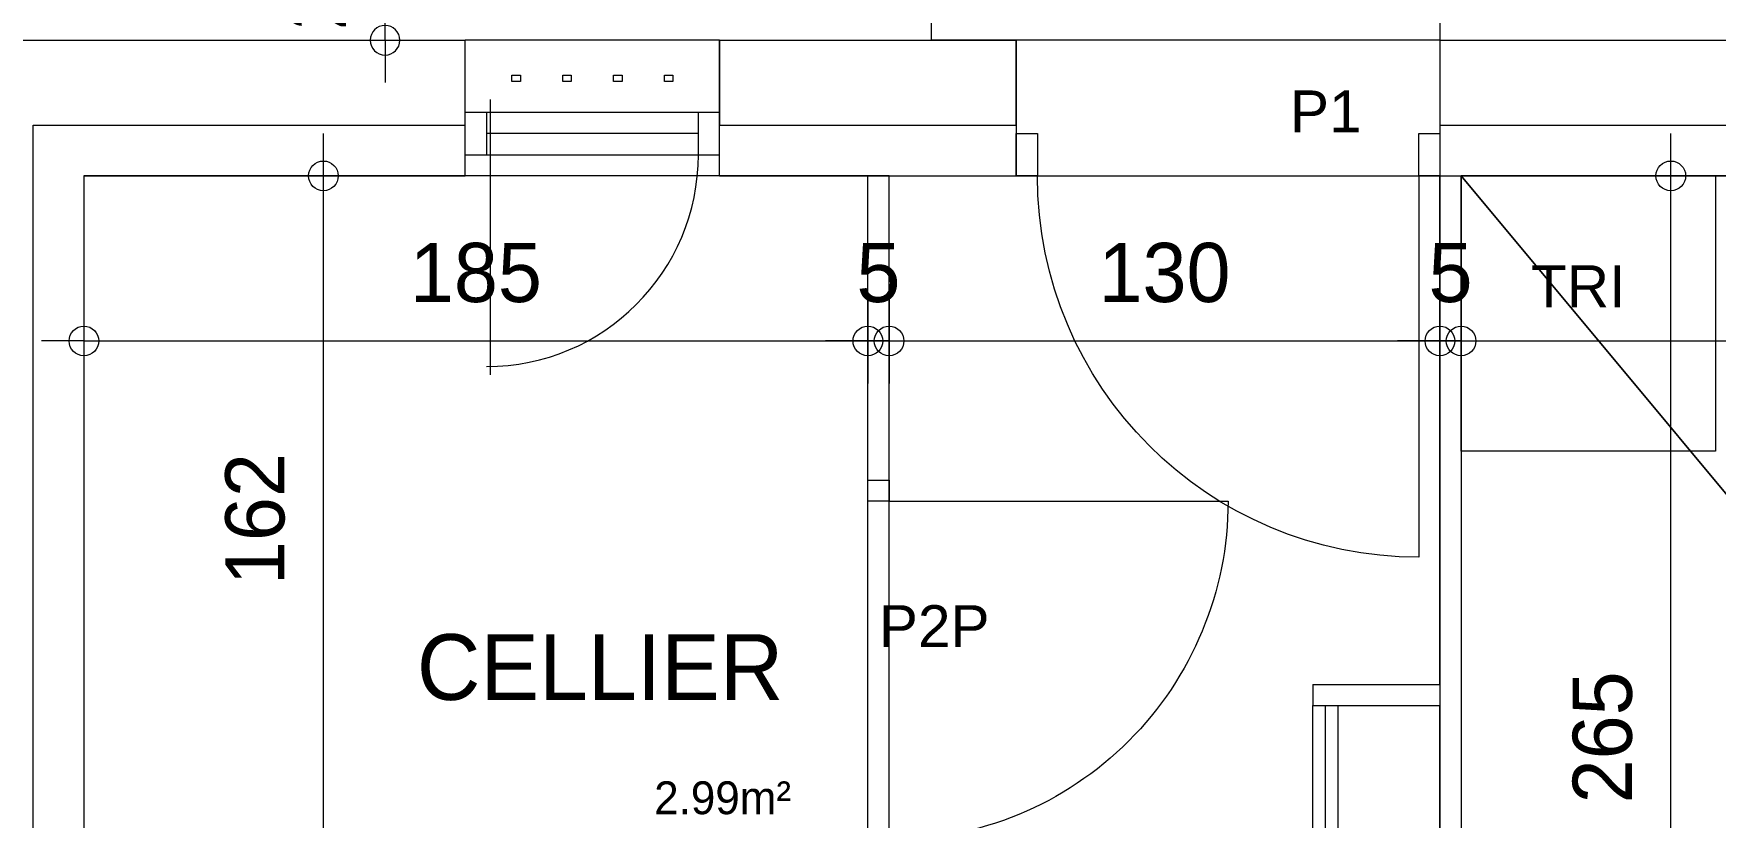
# Model space of a CAD drawing. Header units: metres. Extents: x -30.4 to 29.6, y -50.6 to 0.4.
# Drawn here: x -9.197 to -5.229, y -24.304 to -22.455 of the extents above; entities that cross this region are included whole.
import ezdxf
from ezdxf.enums import TextEntityAlignment as Align
from ezdxf.lldxf.tags import DXFTag

# ---------------------------------------------------------------- set-up
doc = ezdxf.new("R2010")
doc.units = ezdxf.units.M
doc.header["$MEASUREMENT"] = 0
for name, color, linetype in [('Calque commun', 7, 'Continuous'), ('Calque5', 7, 'Continuous'), ('Textes', 7, 'Continuous')]:
    doc.layers.add(name, color=color, linetype=linetype)
doc.styles.add('Arial4', font='arial.ttf', dxfattribs={"height": 0.098961})
doc.styles.add('Century Gothic', font='GOTHIC.TTF', dxfattribs={"height": 0.139636})
doc.styles.add('Century Gothic15', font='GOTHIC.TTF', dxfattribs={"height": 0.155151})
doc.styles.add('Century Gothic7', font='GOTHIC.TTF', dxfattribs={"height": 0.077575})
tags = doc.linetypes.add('HIDDEN', pattern=[0.375, 0.25, -0.125]).pattern_tags.tags
tags[6:7] = [DXFTag(74, 4), DXFTag(75, 0), DXFTag(340, '0'), DXFTag(46, 1.0), DXFTag(50, 0.0), DXFTag(44, 0.0), DXFTag(45, 0.0)]
tags[4:5] = [DXFTag(74, 4), DXFTag(75, 0), DXFTag(340, '0'), DXFTag(46, 1.0), DXFTag(50, 0.0), DXFTag(44, 0.0), DXFTag(45, 0.0)]
tags = doc.linetypes.add('HIDDEN2', pattern=[0.1875, 0.125, -0.0625]).pattern_tags.tags
tags[6:7] = [DXFTag(74, 4), DXFTag(75, 0), DXFTag(340, '0'), DXFTag(46, 1.0), DXFTag(50, 0.0), DXFTag(44, 0.0), DXFTag(45, 0.0)]
tags[4:5] = [DXFTag(74, 4), DXFTag(75, 0), DXFTag(340, '0'), DXFTag(46, 1.0), DXFTag(50, 0.0), DXFTag(44, 0.0), DXFTag(45, 0.0)]

# ---------------------------------------------------------------- blocks, each defined once
blk = doc.blocks.new('Block33233')
at = {"layer": 'Calque commun', "color": 7, "linetype": 'Continuous', "lineweight": 18}
for p, q in [((-9.3988, -22.4706), (-8.1788, -22.4706)), ((-7.5788, -22.4706), (-6.8788, -22.4706)), ((-5.8788, -22.4706), (-2.7988, -22.4706))]:
    blk.add_line(p, q, dxfattribs=at)
at = {"layer": 'Calque commun', "color": 7, "linetype": 'Continuous', "lineweight": 9}
for p, q in [((-9.1988, -22.6706), (-8.1788, -22.6706)), ((-7.5788, -22.6706), (-6.8788, -22.6706)), ((-5.8788, -22.6706), (-2.9988, -22.6706)), ((-9.0788, -22.7907), (-8.1788, -22.7907)), ((-7.5788, -22.7907), (-6.8788, -22.7907)), ((-5.8788, -22.7907), (-3.1188, -22.7907))]:
    blk.add_line(p, q, dxfattribs=at)
blk = doc.blocks.new('@PRES_1_$$_1')
at = {"layer": 'Calque commun', "color": 5, "linetype": 'Continuous', "lineweight": 9}
blk.add_line((0.05, 0.32), (0.05, 1.22), dxfattribs=at)
at = {"layer": 'Calque commun', "color": 5, "linetype": 'Continuous', "lineweight": 9, "extrusion": (0, 0, -1)}
blk.add_arc((-0.05, 0.32), 0.9, 90, 180, dxfattribs=at)
at = {"layer": 'Calque commun', "color": 5, "linetype": 'Continuous', "lineweight": 9}
mesh = blk.add_polyface(dxfattribs=at)
corners = [(0, 0.22), (0, 0.32), (0.05, 0.32), (0.05, 0.22)]
mesh.append_faces([[corners[k] for k in face] for face in [(0, 1, 2, 3)]], dxfattribs={"color": 5})
mesh = blk.add_polyface(dxfattribs=at)
corners = [(0.95, 0.22), (0.95, 0.32), (1, 0.32), (1, 0.22)]
mesh.append_faces([[corners[k] for k in face] for face in [(0, 1, 2, 3)]], dxfattribs={"color": 5})
blk = doc.blocks.new('@PRES_1_$$_1-2')
at = {"layer": 'Calque commun', "color": 0, "linetype": 'Continuous', "lineweight": 9}
blk.add_line((0, 0), (0, 0.32), dxfattribs=at)
blk = doc.blocks.new('@PRES_1_$$_1-3')
at = {"layer": 'Calque commun', "color": 0, "linetype": 'Continuous', "lineweight": 9}
blk.add_line((0, 0), (0, 0.32), dxfattribs=at)
blk = doc.blocks.new('INTER_2D_COMB')
at = {"layer": 'Calque commun', "color": 0, "linetype": 'ByBlock', "lineweight": -2}
blk.add_blockref('@PRES_1_$$_1', (0, 0), dxfattribs=at)
at = {"layer": 'Calque commun', "color": 5, "linetype": 'ByBlock', "lineweight": -2}
blk.add_blockref('@PRES_1_$$_1-2', (0, 0), dxfattribs=at)
at = {"layer": 'Calque commun', "color": 5, "linetype": 'ByBlock', "lineweight": -2, "extrusion": (0, 0, -1), "xscale": -1, "yscale": -1, "zscale": -1, "rotation": -180}
blk.add_blockref('@PRES_1_$$_1-3', (-1, 0), dxfattribs=at)
blk = doc.blocks.new('PLACED_COMB')
at = {"layer": 'Calque commun', "color": 0, "linetype": 'ByBlock', "lineweight": -2}
blk.add_blockref('INTER_2D_COMB', (0, 0), dxfattribs=at)
blk = doc.blocks.new('Block33275')
at = {"layer": 'Calque commun', "color": 7, "linetype": 'Continuous', "lineweight": 9}
blk.add_line((-9.0788, -22.7907), (-9.0788, -31.1506), dxfattribs=at)
blk = doc.blocks.new('120x220')
at = {"layer": 'Calque commun', "color": 7, "linetype": 'HIDDEN', "lineweight": 9}
mesh = blk.add_polyface(dxfattribs=at)
corners = [(0, 2.2), (0, 0), (1.2, 0), (1.2, 2.2)]
mesh.append_faces([[corners[k] for k in face] for face in [(0, 1, 2, 3)]], dxfattribs={"color": 7})
blk = doc.blocks.new('@PRES_1_$$_1-13')
at = {"layer": 'Calque commun', "color": 5, "linetype": 'Continuous', "lineweight": 9}
for p, q in [((0, 0.32), (0.6, 0.32)), ((0.6, 0.15), (0, 0.15)), ((0.05, 0.05), (0.05, 0.15)), ((0.55, 0.15), (0.55, 0.05)), ((0.05, 0.1), (0.55, 0.1)), ((0.6, 0.05), (0, 0.05)), ((0, 0), (0.6, 0))]:
    blk.add_line(p, q, dxfattribs=at)
blk = doc.blocks.new('@PRES_1_$$_1-14')
at = {"layer": 'Calque commun', "color": 7, "linetype": 'Continuous', "lineweight": 9}
blk.add_line((0, 0), (0, 0.32), dxfattribs=at)
blk = doc.blocks.new('@PRES_1_$$_1-15')
at = {"layer": 'Calque commun', "color": 7, "linetype": 'Continuous', "lineweight": 9}
blk.add_line((0, 0), (0, 0.32), dxfattribs=at)
blk = doc.blocks.new('INTER_2D_COMB5')
at = {"layer": 'Calque commun', "color": 0, "linetype": 'ByBlock', "lineweight": -2}
for name in ['@PRES_1_$$_1-13', '@PRES_1_$$_1-14']:
    blk.add_blockref(name, (0, 0), dxfattribs=at)
at = {"layer": 'Calque commun', "color": 0, "linetype": 'ByBlock', "lineweight": -2, "extrusion": (0, 0, -1), "xscale": -1, "yscale": -1, "zscale": -1, "rotation": -180}
blk.add_blockref('@PRES_1_$$_1-15', (-0.6, 0), dxfattribs=at)
blk = doc.blocks.new('PLACED_COMB5')
at = {"layer": 'Calque commun', "color": 0, "linetype": 'ByBlock', "lineweight": -2}
blk.add_blockref('INTER_2D_COMB5', (0, 0), dxfattribs=at)
blk = doc.blocks.new('new269')
at = {"layer": 'Calque commun', "color": 5, "linetype": 'Continuous', "lineweight": 9}
blk.add_arc((0, 0), 0.5, 0, 359.9994, dxfattribs=at)
blk = doc.blocks.new('new270')
at = {"layer": 'Calque commun', "color": 5, "linetype": 'Continuous', "lineweight": 9}
blk.add_arc((0, 0), 0.5, 0, 359.9994, dxfattribs=at)
blk = doc.blocks.new('DimLine38921')
at = {"layer": 'Calque commun', "color": 5, "linetype": 'Continuous', "lineweight": 9}
for p, q in [((-8.3682, -22.2155), (-8.3682, -22.1155)), ((-8.4682, -22.2155), (-8.2682, -22.2155)), ((-8.3682, -22.4706), (-8.3682, -22.2155)), ((-8.4682, -22.4706), (-8.2682, -22.4706)), ((-8.3682, -22.4706), (-8.3682, -22.5706))]:
    blk.add_line(p, q, dxfattribs=at)
at = {"layer": 'Calque commun', "color": 5, "linetype": 'Continuous', "lineweight": 9, "xscale": 0.07000000029802322, "yscale": 0.07000000029802322, "zscale": 0.07000000029802322, "rotation": 90}
for name, p in [('new270', (-8.3682, -22.2155)), ('new269', (-8.3682, -22.4706))]:
    blk.add_blockref(name, p, dxfattribs=at)
at = {"layer": 'Calque commun', "color": 5, "linetype": 'Continuous', "lineweight": 9, "style": 'Century Gothic'}
blk.add_text('26', height=0.13964, rotation=90, dxfattribs=at).set_placement((-8.4182, -22.3431), align=Align.BOTTOM_CENTER)
blk = doc.blocks.new('xmodule1pcent 13 nonpmr')
at = {"layer": 'Calque commun', "color": 5, "linetype": 'Continuous', "lineweight": 9}
blk.add_arc((0, 0), 0.5, 0, 359.9994, dxfattribs=at)
blk = doc.blocks.new('xmodule1pcent 13 nonpmr2')
at = {"layer": 'Calque commun', "color": 5, "linetype": 'Continuous', "lineweight": 9}
blk.add_arc((0, 0), 0.5, 0, 359.9994, dxfattribs=at)
blk = doc.blocks.new('DimLine53246-2')
at = {"layer": 'Calque commun', "color": 5, "linetype": 'Continuous', "lineweight": 9}
for p, q in [((15.2215, -18.1163), (15.2215, -18.3163)), ((16.5215, -18.1163), (16.5215, -18.3163)), ((15.2215, -18.2163), (15.1215, -18.2163)), ((15.2215, -18.2163), (16.5215, -18.2163)), ((16.5215, -18.2163), (16.6215, -18.2163))]:
    blk.add_line(p, q, dxfattribs=at)
at = {"layer": 'Calque commun', "color": 5, "linetype": 'Continuous', "lineweight": 9, "extrusion": (0, 0, -1), "xscale": -0.07000000029802322, "yscale": -0.07000000029802322, "zscale": -0.07000000029802322, "rotation": -180}
for name, p in [('xmodule1pcent 13 nonpmr', (-15.2215, -18.2163)), ('xmodule1pcent 13 nonpmr2', (-16.5215, -18.2163))]:
    blk.add_blockref(name, p, dxfattribs=at)
at = {"layer": 'Calque commun', "color": 5, "linetype": 'Continuous', "lineweight": 9, "style": 'Century Gothic'}
blk.add_text('130', height=0.13964, dxfattribs=at).set_placement((15.8715, -18.1663), align=Align.BOTTOM_CENTER)
blk = doc.blocks.new('@PRES_1_$$_1-97')
at = {"layer": 'Calque commun', "color": 5, "linetype": 'Continuous', "lineweight": 9}
blk.add_line((0.05, 0.05), (0.05, 0.85), dxfattribs=at)
at = {"layer": 'Calque commun', "color": 5, "linetype": 'Continuous', "lineweight": 9, "extrusion": (0, 0, -1)}
blk.add_arc((-0.05, 0.05), 0.8, 90, 180, dxfattribs=at)
at = {"layer": 'Calque commun', "color": 5, "linetype": 'Continuous', "lineweight": 9}
mesh = blk.add_polyface(dxfattribs=at)
corners = [(0, 0), (0, 0.05), (0.05, 0.05), (0.05, 0)]
mesh.append_faces([[corners[k] for k in face] for face in [(0, 1, 2, 3)]], dxfattribs={"color": 5})
mesh = blk.add_polyface(dxfattribs=at)
corners = [(0.85, 0), (0.85, 0.05), (0.9, 0.05), (0.9, 0)]
mesh.append_faces([[corners[k] for k in face] for face in [(0, 1, 2, 3)]], dxfattribs={"color": 5})
blk = doc.blocks.new('@PRES_1_$$_1-98')
at = {"layer": 'Calque commun', "color": 0, "linetype": 'Continuous', "lineweight": 9}
blk.add_line((0, 0), (0, 0.05), dxfattribs=at)
blk = doc.blocks.new('@PRES_1_$$_1-99')
at = {"layer": 'Calque commun', "color": 0, "linetype": 'Continuous', "lineweight": 9}
blk.add_line((0, 0), (0, 0.05), dxfattribs=at)
blk = doc.blocks.new('INTER_2D_COMB33')
at = {"layer": 'Calque5', "color": 0, "linetype": 'ByBlock', "lineweight": -2}
blk.add_blockref('@PRES_1_$$_1-97', (0, 0), dxfattribs=at)
at = {"layer": 'Calque5', "color": 15, "linetype": 'ByBlock', "lineweight": -2}
blk.add_blockref('@PRES_1_$$_1-98', (0, 0), dxfattribs=at)
at = {"layer": 'Calque5', "color": 15, "linetype": 'ByBlock', "lineweight": -2, "extrusion": (0, 0, -1), "xscale": -1, "yscale": -1, "zscale": -1, "rotation": -180}
blk.add_blockref('@PRES_1_$$_1-99', (-0.9, 0), dxfattribs=at)
blk = doc.blocks.new('PLACED_COMB33')
at = {"layer": 'Calque5', "color": 0, "linetype": 'ByBlock', "lineweight": -2}
blk.add_blockref('INTER_2D_COMB33', (0, 0), dxfattribs=at)
blk = doc.blocks.new('xmodule1pcent 13 nonpmr3')
at = {"layer": 'Calque commun', "color": 5, "linetype": 'Continuous', "lineweight": 9}
blk.add_arc((0, 0), 0.5, 0, 359.9994, dxfattribs=at)
blk = doc.blocks.new('xmodule1pcent 13 nonpmr4')
at = {"layer": 'Calque commun', "color": 5, "linetype": 'Continuous', "lineweight": 9}
blk.add_arc((0, 0), 0.5, 0, 359.9994, dxfattribs=at)
blk = doc.blocks.new('DimLine55267-2')
at = {"layer": 'Calque commun', "color": 5, "linetype": 'Continuous', "lineweight": 9}
for p, q in [((16.5715, -18.1163), (16.5715, -18.3163)), ((19.2815, -18.1163), (19.2815, -18.3163)), ((16.5715, -18.2163), (16.4715, -18.2163)), ((16.5715, -18.2163), (19.2815, -18.2163)), ((19.2815, -18.2163), (19.3815, -18.2163))]:
    blk.add_line(p, q, dxfattribs=at)
at = {"layer": 'Calque commun', "color": 5, "linetype": 'Continuous', "lineweight": 9, "extrusion": (0, 0, -1), "xscale": -0.07000000029802322, "yscale": -0.07000000029802322, "zscale": -0.07000000029802322, "rotation": -180}
for name, p in [('xmodule1pcent 13 nonpmr3', (-16.5715, -18.2163)), ('xmodule1pcent 13 nonpmr4', (-19.2815, -18.2163))]:
    blk.add_blockref(name, p, dxfattribs=at)
at = {"layer": 'Calque commun', "color": 5, "linetype": 'Continuous', "lineweight": 9, "style": 'Century Gothic'}
blk.add_text('271', height=0.13964, dxfattribs=at).set_placement((17.9265, -18.1663), align=Align.BOTTOM_CENTER)
blk = doc.blocks.new('xmodule1pcent 13 nonpmr5')
at = {"layer": 'Calque commun', "color": 5, "linetype": 'Continuous', "lineweight": 9}
blk.add_arc((0, 0), 0.5, 0, 359.9994, dxfattribs=at)
blk = doc.blocks.new('xmodule1pcent 13 nonpmr6')
at = {"layer": 'Calque commun', "color": 5, "linetype": 'Continuous', "lineweight": 9}
blk.add_arc((0, 0), 0.5, 0, 359.9994, dxfattribs=at)
blk = doc.blocks.new('DimLine55275-2')
at = {"layer": 'Calque commun', "color": 5, "linetype": 'Continuous', "lineweight": 9}
for p, q in [((16.5215, -18.1163), (16.5215, -18.3163)), ((16.5715, -18.1163), (16.5715, -18.3163)), ((16.5215, -18.2163), (16.4215, -18.2163)), ((16.5215, -18.2163), (16.5715, -18.2163)), ((16.5715, -18.2163), (16.6715, -18.2163))]:
    blk.add_line(p, q, dxfattribs=at)
at = {"layer": 'Calque commun', "color": 5, "linetype": 'Continuous', "lineweight": 9, "extrusion": (0, 0, -1), "xscale": -0.07000000029802322, "yscale": -0.07000000029802322, "zscale": -0.07000000029802322, "rotation": -180}
for name, p in [('xmodule1pcent 13 nonpmr5', (-16.5215, -18.2163)), ('xmodule1pcent 13 nonpmr6', (-16.5715, -18.2163))]:
    blk.add_blockref(name, p, dxfattribs=at)
at = {"layer": 'Calque commun', "color": 5, "linetype": 'Continuous', "lineweight": 9, "style": 'Century Gothic'}
blk.add_text('5', height=0.1396, dxfattribs=at).set_placement((16.5465, -18.1663), align=Align.BOTTOM_CENTER)
blk = doc.blocks.new('xmodule1pcent 13 nonpmr7')
at = {"layer": 'Calque commun', "color": 5, "linetype": 'Continuous', "lineweight": 9}
blk.add_arc((0, 0), 0.5, 0, 359.9994, dxfattribs=at)
blk = doc.blocks.new('xmodule1pcent 13 nonpmr8')
at = {"layer": 'Calque commun', "color": 5, "linetype": 'Continuous', "lineweight": 9}
blk.add_arc((0, 0), 0.5, 0, 359.9994, dxfattribs=at)
blk = doc.blocks.new('DimLine55283-2')
at = {"layer": 'Calque commun', "color": 5, "linetype": 'Continuous', "lineweight": 9}
for p, q in [((15.1715, -18.1163), (15.1715, -18.3163)), ((15.2215, -18.3163), (15.2215, -18.1163)), ((15.1715, -18.2163), (15.0715, -18.2163)), ((15.1715, -18.2163), (15.2215, -18.2163)), ((15.2215, -18.2163), (15.3215, -18.2163))]:
    blk.add_line(p, q, dxfattribs=at)
at = {"layer": 'Calque commun', "color": 5, "linetype": 'Continuous', "lineweight": 9, "extrusion": (0, 0, -1), "xscale": -0.07000000029802322, "yscale": -0.07000000029802322, "zscale": -0.07000000029802322, "rotation": -180}
for name, p in [('xmodule1pcent 13 nonpmr7', (-15.1715, -18.2163)), ('xmodule1pcent 13 nonpmr8', (-15.2215, -18.2163))]:
    blk.add_blockref(name, p, dxfattribs=at)
at = {"layer": 'Calque commun', "color": 5, "linetype": 'Continuous', "lineweight": 9, "style": 'Century Gothic'}
blk.add_text('5', height=0.1396, dxfattribs=at).set_placement((15.1965, -18.1663), align=Align.BOTTOM_CENTER)
blk = doc.blocks.new('xmodule1pcent 13 nonpmr21')
at = {"layer": 'Calque commun', "color": 5, "linetype": 'Continuous', "lineweight": 9}
blk.add_arc((0, 0), 0.5, 0, 359.9994, dxfattribs=at)
blk = doc.blocks.new('xmodule1pcent 13 nonpmr22')
at = {"layer": 'Calque commun', "color": 5, "linetype": 'Continuous', "lineweight": 9}
blk.add_arc((0, 0), 0.5, 0, 359.9994, dxfattribs=at)
blk = doc.blocks.new('DimLine55360-2')
at = {"layer": 'Calque commun', "color": 5, "linetype": 'Continuous', "lineweight": 9}
for p, q in [((13.8866, -17.8266), (13.8866, -17.7266)), ((13.7866, -17.8266), (13.9866, -17.8266)), ((13.8866, -19.4466), (13.8866, -17.8266)), ((13.7866, -19.4466), (13.9866, -19.4466)), ((13.8866, -19.4466), (13.8866, -19.5466))]:
    blk.add_line(p, q, dxfattribs=at)
at = {"layer": 'Calque commun', "color": 5, "linetype": 'Continuous', "lineweight": 9, "extrusion": (0, 0, -1), "xscale": -0.07000000029802322, "yscale": -0.07000000029802322, "zscale": -0.07000000029802322, "rotation": -90.00000000000001}
for name, p in [('xmodule1pcent 13 nonpmr22', (-13.8866, -17.8266)), ('xmodule1pcent 13 nonpmr21', (-13.8866, -19.4466))]:
    blk.add_blockref(name, p, dxfattribs=at)
at = {"layer": 'Calque commun', "color": 5, "linetype": 'Continuous', "lineweight": 9, "style": 'Century Gothic'}
blk.add_text('162', height=0.13964, rotation=89.9999, dxfattribs=at).set_placement((13.8366, -18.6366), align=Align.BOTTOM_CENTER)
blk = doc.blocks.new('xmodule1pcent 13 nonpmr25')
at = {"layer": 'Calque commun', "color": 5, "linetype": 'Continuous', "lineweight": 9}
blk.add_arc((0, 0), 0.5, 0, 359.9994, dxfattribs=at)
blk = doc.blocks.new('xmodule1pcent 13 nonpmr26')
at = {"layer": 'Calque commun', "color": 5, "linetype": 'Continuous', "lineweight": 9}
blk.add_arc((0, 0), 0.5, 0, 359.9994, dxfattribs=at)
blk = doc.blocks.new('DimLine55678-2')
at = {"layer": 'Calque commun', "color": 5, "linetype": 'Continuous', "lineweight": 9}
for p, q in [((17.0663, -17.8266), (17.0663, -17.7266)), ((16.9663, -17.8266), (17.1663, -17.8266)), ((17.0663, -20.4766), (17.0663, -17.8266)), ((16.9663, -20.4766), (17.1663, -20.4766)), ((17.0663, -20.4766), (17.0663, -20.5766))]:
    blk.add_line(p, q, dxfattribs=at)
at = {"layer": 'Calque commun', "color": 5, "linetype": 'Continuous', "lineweight": 9, "extrusion": (0, 0, -1), "xscale": -0.07000000029802322, "yscale": -0.07000000029802322, "zscale": -0.07000000029802322, "rotation": -90.00000000000001}
for name, p in [('xmodule1pcent 13 nonpmr26', (-17.0663, -17.8266)), ('xmodule1pcent 13 nonpmr25', (-17.0663, -20.4766))]:
    blk.add_blockref(name, p, dxfattribs=at)
at = {"layer": 'Calque commun', "color": 5, "linetype": 'Continuous', "lineweight": 9, "style": 'Century Gothic'}
blk.add_text('265', height=0.13964, rotation=90, dxfattribs=at).set_placement((17.0163, -19.1516), align=Align.BOTTOM_CENTER)
blk = doc.blocks.new('60x65')
at = {"layer": 'Calque commun', "color": 7, "linetype": 'HIDDEN', "lineweight": 9}
mesh = blk.add_polyface(dxfattribs=at)
corners = [(0, 0.6), (0.65, 0.6), (0.65, 0), (0, 0)]
mesh.append_faces([[corners[k] for k in face] for face in [(0, 1, 2, 3)]], dxfattribs={"color": 7})
blk = doc.blocks.new('xmodule1pcent 13 nonpmr55')
at = {"layer": 'Calque commun', "color": 5, "linetype": 'Continuous', "lineweight": 9}
blk.add_arc((0, 0), 0.5, 0, 359.9994, dxfattribs=at)
blk = doc.blocks.new('xmodule1pcent 13 nonpmr56')
at = {"layer": 'Calque commun', "color": 5, "linetype": 'Continuous', "lineweight": 9}
blk.add_arc((0, 0), 0.5, 0, 359.9994, dxfattribs=at)
blk = doc.blocks.new('DimLine60902-2')
at = {"layer": 'Calque commun', "color": 5, "linetype": 'Continuous', "lineweight": 9}
for p, q in [((13.3216, -18.1163), (13.3216, -18.3163)), ((15.1715, -18.3163), (15.1715, -18.1163)), ((13.3216, -18.2163), (13.2216, -18.2163)), ((13.3216, -18.2163), (15.1715, -18.2163)), ((15.1715, -18.2163), (15.2715, -18.2163))]:
    blk.add_line(p, q, dxfattribs=at)
at = {"layer": 'Calque commun', "color": 5, "linetype": 'Continuous', "lineweight": 9, "extrusion": (0, 0, -1), "xscale": -0.07000000029802322, "yscale": -0.07000000029802322, "zscale": -0.07000000029802322, "rotation": -180}
for name, p in [('xmodule1pcent 13 nonpmr55', (-13.3216, -18.2163)), ('xmodule1pcent 13 nonpmr56', (-15.1715, -18.2163))]:
    blk.add_blockref(name, p, dxfattribs=at)
at = {"layer": 'Calque commun', "color": 5, "linetype": 'Continuous', "lineweight": 9, "style": 'Century Gothic'}
blk.add_text('185', height=0.13964, dxfattribs=at).set_placement((14.2465, -18.1663), align=Align.BOTTOM_CENTER)
blk = doc.blocks.new('xmodule1pcent 13 nonpmr63')
at = {"layer": 'Calque commun', "color": 15, "linetype": 'Continuous', "lineweight": 18}
for p, q in [((15.2215, -17.8266), (15.1715, -17.8266)), ((15.1715, -18.5445), (15.1715, -17.8266)), ((15.2215, -18.5445), (15.2215, -17.8266)), ((16.5215, -17.8266), (16.5715, -17.8266)), ((16.5215, -19.0266), (16.5215, -17.8266)), ((16.5715, -17.8266), (16.5715, -20.3966)), ((16.2215, -19.0266), (16.5215, -19.0266)), ((16.2215, -19.0266), (16.2215, -19.0766)), ((16.2215, -19.0766), (16.5215, -19.0766)), ((16.5215, -20.3966), (16.5215, -19.0766))]:
    blk.add_line(p, q, dxfattribs=at)
at = {"layer": 'Calque commun', "color": 7, "linetype": 'Continuous', "lineweight": 9}
for p, q in [((15.2215, -18.4516), (15.2215, -17.8266)), ((16.2215, -20.3966), (16.2215, -19.0766)), ((16.2215, -19.0766), (16.2815, -19.0766)), ((16.2515, -20.3966), (16.2515, -19.0766)), ((16.2815, -20.3966), (16.2815, -19.0766))]:
    blk.add_line(p, q, dxfattribs=at)
at = {"layer": 'Calque commun', "color": 5, "linetype": 'Continuous', "lineweight": 9}
for name in ['DimLine55360-2', 'DimLine55678-2', 'DimLine60902-2', 'DimLine55283-2', 'DimLine53246-2', 'DimLine55275-2', 'DimLine55267-2']:
    blk.add_blockref(name, (0, 0), dxfattribs=at)
at = {"layer": 'Calque commun', "color": 0, "linetype": 'ByBlock', "lineweight": -2, "rotation": -89.99999999999999}
for name, p in [('60x65', (16.5715, -17.8266)), ('PLACED_COMB33', (15.1715, -18.5445))]:
    blk.add_blockref(name, p, dxfattribs=at)
at = {"layer": 'Calque commun', "color": 9, "linetype": 'ByBlock', "lineweight": -2, "style": 'Century Gothic7'}
blk.add_text('2.99m²', height=0.07758, dxfattribs=at).set_placement((14.6673, -19.2554), align=Align.TOP_LEFT)
at = {"layer": 'Textes', "color": 5, "linetype": 'ByBlock', "lineweight": -2, "style": 'Arial4'}
for s, p in [('TRI', (16.9591, -18.1663)), ('P2P', (15.4587, -18.9684))]:
    blk.add_text(s, height=0.09896, dxfattribs=at).set_placement(p, align=Align.BOTTOM_RIGHT)
at = {"layer": 'Textes', "color": 5, "linetype": 'ByBlock', "lineweight": -2, "style": 'Century Gothic15'}
blk.add_text('CELLIER', height=0.15515, dxfattribs=at).set_placement((14.9721, -18.9081), align=Align.TOP_RIGHT)
at = {"layer": 'Calque commun', "color": 9, "linetype": 'Continuous', "lineweight": 9}
mesh = blk.add_polyface(dxfattribs=at)
corners = [(18.6215, -20.2866), (19.2815, -17.8268), (16.5715, -17.8266), (15.3411, -21.3766), (15.3411, -21.4566), (15.4444, -21.4553), (15.6215, -22.4041), (13.3215, -22.4041), (13.3215, -26.1866), (14.3371, -21.3766), (14.3371, -20.4766), (15.5635, -21.5019), (16.5715, -20.4766), (15.6215, -21.654), (18.6215, -21.0066), (19.2815, -26.1866), (19.2815, -20.2866), (19.2815, -21.0066)]
mesh.append_faces([[corners[k] for k in face] for face in [(11, 3, 5)]], dxfattribs={"vtx0": -1, "vtx1": -1, "color": 9})
mesh.append_faces([[corners[k] for k in face] for face in [(11, 12, 3), (6, 15, 14), (13, 14, 12)]], dxfattribs={"vtx0": -1, "vtx1": -1, "vtx2": -1, "color": 9})
mesh.append_faces([[corners[k] for k in face] for face in [(0, 1, 2), (3, 12, 10), (0, 2, 12)]], dxfattribs={"vtx0": -1, "vtx2": -1, "color": 9})
mesh.append_faces([[corners[k] for k in face] for face in [(9, 3, 10)]], dxfattribs={"vtx1": -1, "color": 9})
mesh.append_faces([[corners[k] for k in face] for face in [(13, 6, 14), (11, 13, 12), (8, 15, 6), (14, 0, 12)]], dxfattribs={"vtx1": -1, "vtx2": -1, "color": 9})
mesh.append_faces([[corners[k] for k in face] for face in [(3, 4, 5), (6, 7, 8), (0, 16, 1), (15, 17, 14)]], dxfattribs={"vtx2": -1, "color": 9})
mesh = blk.add_polyface(dxfattribs=at)
corners = [(13.3216, -17.8266), (13.3216, -19.4466), (15.1715, -19.4445), (15.1715, -17.8266)]
mesh.append_faces([[corners[k] for k in face] for face in [(0, 1, 2, 3)]], dxfattribs={"color": 9})
mesh = blk.add_polyface(dxfattribs=at)
corners = [(15.2215, -20.3966), (15.2215, -17.8266), (16.5215, -17.8266), (16.5215, -20.3966)]
mesh.append_faces([[corners[k] for k in face] for face in [(0, 1, 2, 3)]], dxfattribs={"color": 9})

msp = doc.modelspace()

# ---------------------------------------------------------------- linework, layer by layer
at = {"layer": 'Calque commun', "color": 7, "linetype": 'HIDDEN2', "lineweight": 9}
msp.add_line((-8.1199, -22.6102), (-8.1199, -23.2602), dxfattribs=at)
at = {"layer": 'Calque commun', "color": 7, "linetype": 'Continuous', "lineweight": 9}
for p, q in [((-7.8788, -22.7907), (-9.0788, -22.7907)), ((-7.1788, -22.7907), (-7.1788, -22.7907))]:
    msp.add_line(p, q, dxfattribs=at)
at = {"layer": 'Calque commun', "color": 12, "linetype": 'Continuous', "lineweight": 18}
for points in [[(-8.0988, -31.4706, 0), (-8.0988, -31.2707, 0), (-9.1988, -31.2707, 0), (-9.1988, -22.6706, 0), (-8.1788, -22.6706, 0), (-8.1788, -22.4706, 0)], [(-7.5788, -22.4706, 0), (-7.5788, -22.6706, 0), (-6.8788, -22.6706, 0), (-6.8788, -22.4706, 0)], [(-7.5788, -22.4706, 0), (-7.5788, -22.6706, 0), (-6.8788, -22.6706, 0), (-6.8788, -22.4706, 0)], [(-5.8788, -22.4706, 0), (-5.8788, -22.6706, 0), (-4.9788, -22.6706, 0), (-4.9788, -22.6706, 0)], [(-5.8788, -22.4706, 0), (-5.8788, -22.6706, 0), (-4.9788, -22.6706, 0), (-4.9788, -22.6706, 0)]]:
    msp.add_polyline3d(points, dxfattribs=at)
at = {"layer": 'Calque commun', "color": 7, "linetype": 'HIDDEN2', "lineweight": 9}
msp.add_arc((-8.1288, -22.7407), 0.5, 270, 0, dxfattribs=at)

# ---------------------------------------------------------------- block references
at = {"layer": 'Calque commun', "color": 0, "linetype": 'ByBlock', "lineweight": -2, "extrusion": (0, 0, -1)}
for name, p in [('120x220', (5.8788, -22.4706)), ('PLACED_COMB5', (7.5788, -22.7907))]:
    msp.add_blockref(name, p, dxfattribs=at)
at = {"layer": 'Calque commun', "color": 5, "linetype": 'Continuous', "lineweight": 9}
msp.add_blockref('DimLine38921', (0, 0), dxfattribs=at)
at = {"layer": 'Calque commun', "color": 0, "linetype": 'ByBlock', "lineweight": -2}
for name, p in [('Block33233', (0, 0)), ('Block33275', (0, 0)), ('xmodule1pcent 13 nonpmr63', (-22.4003, -4.964))]:
    msp.add_blockref(name, p, dxfattribs=at)
at = {"layer": 'Calque commun', "color": 0, "linetype": 'ByBlock', "lineweight": -2, "xscale": -1, "yscale": -1, "zscale": -1}
msp.add_blockref('PLACED_COMB', (-5.8788, -22.4706), dxfattribs=at)

# ---------------------------------------------------------------- texts
at = {"layer": 'Textes', "color": 5, "linetype": 'ByBlock', "lineweight": -2, "style": 'Arial4'}
msp.add_text('P1', height=0.09896, dxfattribs=at).set_placement((-6.0636, -22.7177), align=Align.BOTTOM_RIGHT)

# ---------------------------------------------------------------- meshes
at = {"layer": 'Calque commun', "color": 7, "linetype": 'Continuous', "lineweight": 9}
mesh = msp.add_polyface(dxfattribs=at)
corners = [(29.6021, -8.6275), (-30.3979, -8.6275), (-30.3979, -50.6275), (29.6021, -50.6275)]
mesh.append_faces([[corners[k] for k in face] for face in [(0, 1, 2, 3)]], dxfattribs={"color": 7})
at = {"layer": 'Calque commun', "color": 25, "linetype": 'Continuous', "lineweight": 18}
mesh = msp.add_polyface(dxfattribs=at)
corners = [(-8.0688, -22.553), (-8.0488, -22.553), (-8.0488, -22.5679), (-8.0688, -22.5679)]
mesh.append_faces([[corners[k] for k in face] for face in [(0, 1, 2, 3)]], dxfattribs={"color": 25})
mesh = msp.add_polyface(dxfattribs=at)
corners = [(-7.9488, -22.553), (-7.9288, -22.553), (-7.9288, -22.5679), (-7.9488, -22.5679)]
mesh.append_faces([[corners[k] for k in face] for face in [(0, 1, 2, 3)]], dxfattribs={"color": 25})
mesh = msp.add_polyface(dxfattribs=at)
corners = [(-7.8288, -22.553), (-7.8088, -22.553), (-7.8088, -22.5679), (-7.8288, -22.5679)]
mesh.append_faces([[corners[k] for k in face] for face in [(0, 1, 2, 3)]], dxfattribs={"color": 25})
mesh = msp.add_polyface(dxfattribs=at)
corners = [(-7.7088, -22.553), (-7.6888, -22.553), (-7.6888, -22.5679), (-7.7088, -22.5679)]
mesh.append_faces([[corners[k] for k in face] for face in [(0, 1, 2, 3)]], dxfattribs={"color": 25})

doc.saveas('drawing.dxf')
